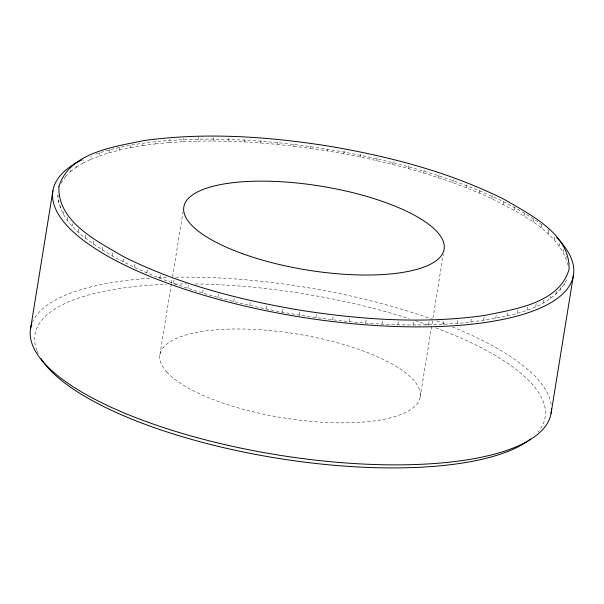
<?xml version="1.0" encoding="UTF-8"?>
<svg xmlns="http://www.w3.org/2000/svg" width="604" height="604" viewBox="0 0 604 604"><rect width="100%" height="100%" fill="white"/><g stroke="black" fill="none" stroke-linecap="round" stroke-linejoin="round"><path stroke-width="0.45" stroke-dasharray="3.02 2.27" d="M566.756 279.818C549.164 312.562 503.532 316.617 470.826 322.113C408.032 328.719 344.514 323.299 282.544 312.208C223.752 300.898 164.99 284.824 112.208 255.915C89.649 241.864 59.66 224.756 57.886 195.115M57.765 196.934L58.029 195.296M58.49 202.551L58.89 200.083M60.302 208.297L60.702 205.828M61.049 183.299L65.76 176.262L66.025 174.616M63.201 214.141L63.601 211.679M65.76 176.262L70.442 171.649L70.706 170.003M67.172 220.075L67.708 216.783M70.442 171.649L76.164 167.293L76.557 164.832M72.193 226.055L72.593 223.593M76.164 167.293L82.899 163.223L83.427 159.939M78.248 232.072L78.784 228.788M82.899 163.223L90.615 159.456L91.151 156.164M85.307 238.089L85.844 234.805M90.615 159.456L99.29 155.998L99.826 152.714M93.348 244.084L93.877 240.8M99.29 155.998L108.886 152.872L109.415 149.581M102.325 250.033L102.99 245.934M108.886 152.872L119.35 150.086L119.879 146.802M112.208 255.915L112.873 251.808M119.35 150.086L130.645 147.655L131.174 144.371M122.944 261.691L123.48 258.406M130.645 147.655L142.718 145.594L143.254 142.31M134.503 267.346L135.168 263.238M142.718 145.594L155.522 143.903L156.058 140.619M146.825 272.857L147.353 269.573M155.522 143.903L169.007 142.597L169.543 139.313M159.856 278.195L160.385 274.911M169.007 142.597L183.103 141.676L183.639 138.392M159.901 354.729L171.325 284.205M171.476 283.276L172.374 277.704M172.525 276.783L183.05 211.823M173.544 283.336L174.209 279.229M183.103 141.676L197.765 141.147L198.429 137.04M187.829 288.267L188.365 284.982M197.765 141.147L212.91 141.011L213.446 137.727M202.657 292.963L203.322 288.855M212.91 141.011L228.493 141.268L229.158 137.161M217.953 297.394L218.618 293.287M228.493 141.268L244.431 141.925L245.096 137.818M233.657 301.555L234.193 298.27M244.431 141.925L260.671 142.959L261.336 138.86M249.709 305.42L250.237 302.136M260.671 142.959L277.13 144.386L277.795 140.279M266.024 308.976L266.689 304.877M277.13 144.386L293.748 146.198L294.276 142.906M282.544 312.208L283.072 308.923M293.748 146.198L310.448 148.373L310.977 145.088M299.191 315.099L299.856 310.992M568.1 265.337C558.753 230.736 520.837 214.058 491.845 198.671C439.674 174.745 383.608 160.385 327.157 150.917L327.685 147.625M315.9 317.644L316.436 314.359M343.804 153.809L344.34 150.517M332.6 319.818L333.136 316.534M360.324 157.04L360.988 152.933M349.218 321.63L349.882 317.523M376.647 160.596L377.175 157.304M365.677 323.057L366.213 319.765M392.691 164.462L393.219 161.177M381.917 324.091L382.581 319.992M408.395 168.622L409.059 164.514M397.855 324.748L398.519 320.641M423.691 173.054L424.355 168.946M413.438 325.005L414.102 320.898M438.519 177.75L439.048 174.465M428.583 324.869L429.255 320.762M452.804 182.68L453.468 178.573M420.15 397.107L432.781 319.154M432.925 318.225L443.298 254.193M443.245 324.34L443.774 321.056M466.492 187.821L467.028 184.537M457.341 323.419L458.006 319.312M479.523 193.159L480.059 189.875M470.826 322.113L471.354 318.829M491.845 198.671L492.509 194.564M483.63 320.422L484.295 316.315M503.404 204.326L503.932 201.041M495.703 318.361L496.239 315.077M514.147 210.101L514.676 206.817M506.998 315.93L507.534 312.646M524.023 215.975L524.687 211.876M517.469 313.144L517.998 309.86M533 221.932L533.664 217.825M527.058 310.018L527.586 306.734M541.041 227.927L541.569 224.643M535.733 306.56L536.397 302.453M548.1 233.944L548.628 230.66M543.449 302.793L543.985 299.508M554.155 239.962L554.683 236.677M550.184 298.723L550.584 296.254M559.176 245.941L559.576 243.48M555.906 294.367L556.443 291.083M563.147 251.876L563.547 249.407M560.587 289.754L560.988 287.293M566.046 257.719L566.31 256.081M564.212 284.899L564.476 283.253M310.448 148.373L327.157 150.917M435.726 327.813A258.399 83.276 9.2 0 1 538.021 431.988M38.271 353.702A258.399 83.276 9.2 0 1 37.161 351.203M36.829 350.38A258.399 83.276 9.2 0 1 166.304 284.31M174.616 284.061A258.399 83.276 9.2 0 1 187.059 283.918M195.22 283.971A258.399 83.276 9.2 0 1 409.331 318.701M415.371 320.656A258.399 83.276 9.2 0 1 428.832 325.292M32.367 322.476A263.676 84.975 9.2 0 1 150.834 278.218M158.105 277.795A263.676 84.975 9.2 0 1 168.327 277.379M175.749 277.206A263.676 84.975 9.2 0 1 432.464 319.327M436.858 320.928A263.676 84.975 9.2 0 1 446.424 324.552M452.343 326.9A263.676 84.975 9.2 0 1 551.165 404.544M95.779 154.118A263.676 84.975 9.2 0 1 542.822 225.594M547.753 229.497A263.676 84.975 9.2 0 1 549.089 230.615M167.082 372.374L164.514 369.323A131.838 42.484 9.2 0 1 319.652 338.353A131.838 42.484 9.2 0 1 387.043 418.663A131.838 42.484 9.2 0 1 167.082 372.374"/><path stroke-width="0.91" d="M30.578 328.614L52.925 190.63M551.074 413.37L573.423 275.386M530.735 438.942A258.399 83.276 9.2 0 1 275.001 457.847A258.399 83.276 9.2 0 1 40.951 358.527M551.467 408.742A263.676 84.975 9.2 0 1 276.557 454.759A263.676 84.975 9.2 0 1 31.74 324.114M556.729 237.651A263.676 84.975 9.2 0 1 298.059 316.639A263.676 84.975 9.2 0 1 82.008 159.833M58.928 186.553C57.335 221.955 97.863 241.577 123.745 256.768C178.965 284.341 239.38 299.909 299.992 310.177C360.845 319.69 423.193 324.069 484.431 315.492C514.034 309.286 558.723 303.653 569.013 269.611C570.606 234.209 530.078 214.586 504.204 199.396C448.983 171.823 388.568 156.255 327.957 145.987C267.096 136.466 204.756 132.087 143.518 140.664C113.914 146.87 69.226 152.51 58.928 186.553M242.732 253.763A131.838 42.484 9.2 0 0 444.099 249.271A131.838 42.484 9.2 0 0 255.084 181.215A131.838 42.484 9.2 0 0 242.732 253.763"/></g></svg>
